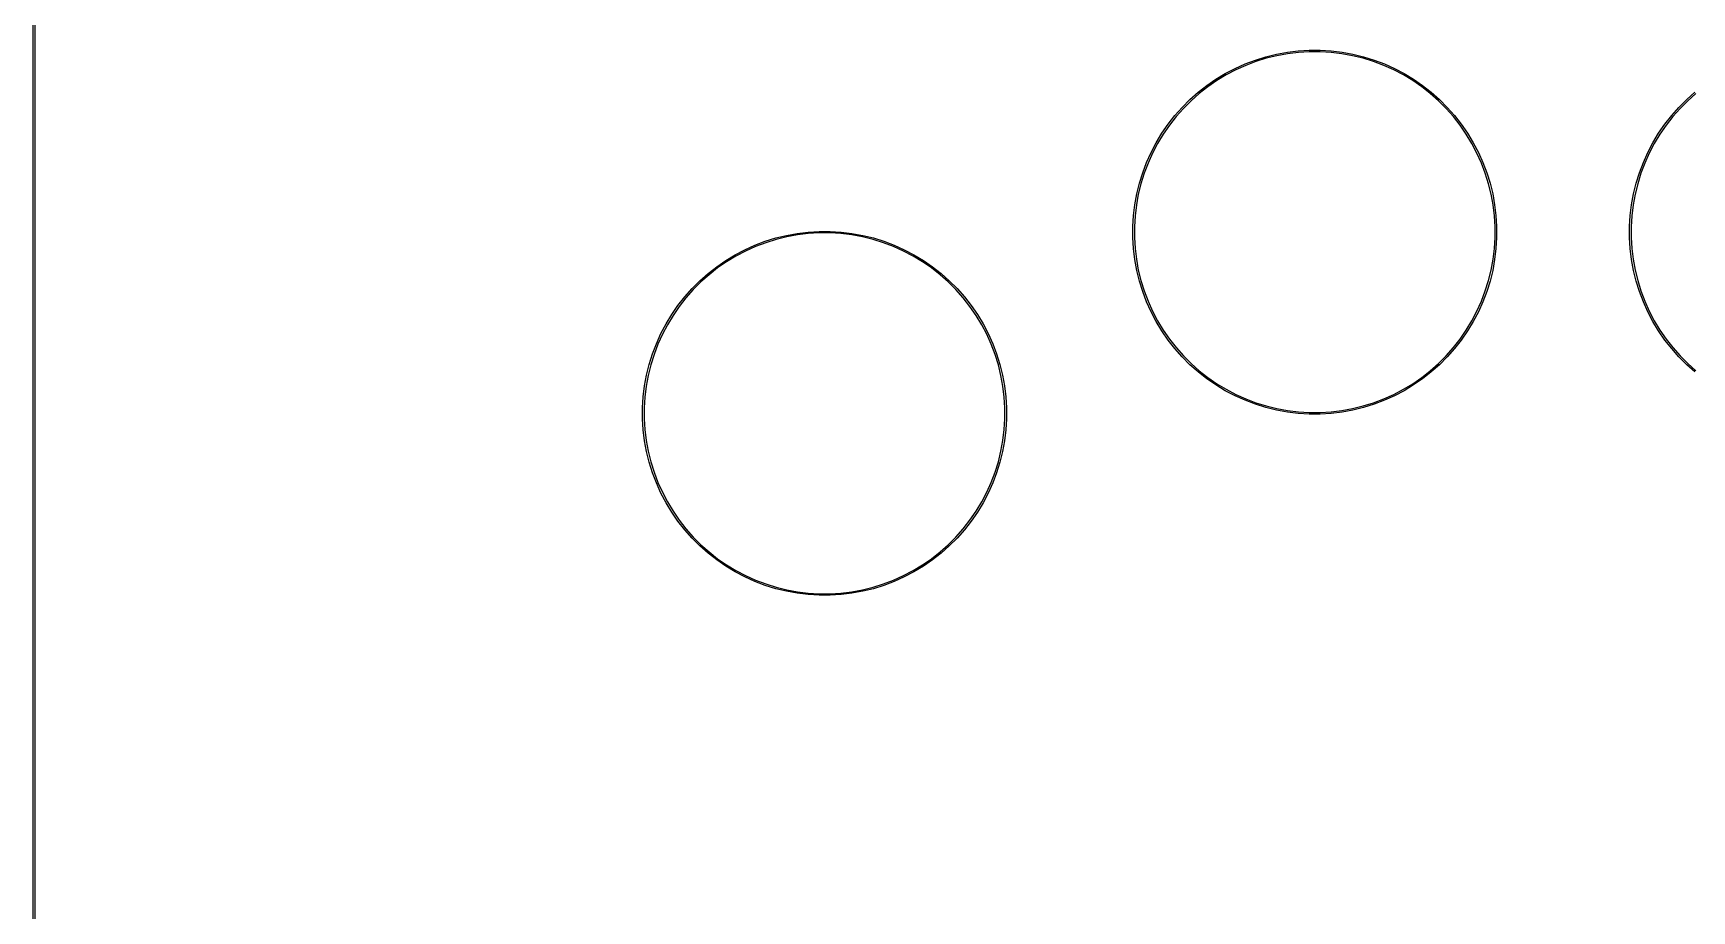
# Model space of a CAD drawing. Extents: x 50 to 347, y -240 to -30.
# Drawn here: x 49.9 to 150.7, y -133.2 to -79.9 of the extents above; entities that cross this region are included whole.
import ezdxf

# ---------------------------------------------------------------- set-up
doc = ezdxf.new("R2010")
doc.units = 0
doc.layers.add('BLACK', color=7, linetype='CONTINUOUS')

msp = doc.modelspace()

# ---------------------------------------------------------------- linework, layer by layer
at = {"layer": 'BLACK', "linetype": 'CONTINUOUS'}
for p, q in [((49.95, -235), (49.95, -35)), ((50.05, -35), (50.05, -235)), ((123.530814, -81.790597), (124.154925, -81.553903)), ((124.154925, -81.553903), (124.792189, -81.355324)), ((124.8177, -81.446836), (124.185915, -81.643708)), ((124.792189, -81.355324), (125.44028, -81.195584)), ((125.460219, -81.28847), (124.8177, -81.446836)), ((125.44028, -81.195584), (126.096833, -81.075266)), ((126.111128, -81.169186), (125.460219, -81.28847)), ((126.096833, -81.075266), (126.759453, -80.994809)), ((126.768051, -81.089421), (126.111128, -81.169186)), ((126.759453, -80.994809), (127.425723, -80.954507)), ((127.428592, -81.049466), (126.768051, -81.089421)), ((127.425723, -80.954507), (128.093209, -80.954507)), ((128.09034, -81.049466), (127.428592, -81.049466)), ((128.750881, -81.089421), (128.09034, -81.049466)), ((128.093209, -80.954507), (128.759479, -80.994809)), ((129.407804, -81.169186), (128.750881, -81.089421)), ((128.759479, -80.994809), (129.422099, -81.075266)), ((130.058713, -81.28847), (129.407804, -81.169186)), ((129.422099, -81.075266), (130.078652, -81.195584)), ((130.701232, -81.446836), (130.058713, -81.28847)), ((130.078652, -81.195584), (130.726743, -81.355324)), ((131.333017, -81.643708), (130.701232, -81.446836)), ((130.726743, -81.355324), (131.364007, -81.553903)), ((131.364007, -81.553903), (131.988118, -81.790597)), ((121.75988, -82.720055), (122.331103, -82.374739)), ((122.377773, -82.457487), (121.811461, -82.799835)), ((122.331103, -82.374739), (122.922133, -82.064542)), ((122.963722, -82.149958), (122.377773, -82.457487)), ((122.922133, -82.064542), (123.530814, -81.790597)), ((123.56717, -81.878368), (122.963722, -82.149958)), ((124.185915, -81.643708), (123.56717, -81.878368)), ((131.951762, -81.878368), (131.333017, -81.643708)), ((132.55521, -82.149958), (131.951762, -81.878368)), ((131.988118, -81.790597), (132.596799, -82.064542)), ((133.141159, -82.457487), (132.55521, -82.149958)), ((132.596799, -82.064542), (133.187829, -82.374739)), ((133.707471, -82.799835), (133.141159, -82.457487)), ((133.187829, -82.374739), (133.759052, -82.720055)), ((120.185493, -83.953508), (120.685114, -83.510883)), ((120.745936, -83.583863), (120.25061, -84.022683)), ((120.685114, -83.510883), (121.210549, -83.099231)), ((121.266853, -83.17575), (120.745936, -83.583863)), ((121.210549, -83.099231), (121.75988, -82.720055)), ((121.811461, -82.799835), (121.266853, -83.17575)), ((134.252079, -83.17575), (133.707471, -82.799835)), ((133.759052, -82.720055), (134.308383, -83.099231)), ((134.772996, -83.583863), (134.252079, -83.17575)), ((134.308383, -83.099231), (134.833818, -83.510883)), ((135.268322, -84.022683), (134.772996, -83.583863)), ((134.833818, -83.510883), (135.333439, -83.953508)), ((150.345493, -83.953508), (150.845114, -83.510883)), ((150.905936, -83.583863), (150.41061, -84.022683)), ((119.270883, -84.925114), (119.713508, -84.425493)), ((119.782683, -84.49061), (119.343863, -84.985936)), ((119.713508, -84.425493), (120.185493, -83.953508)), ((120.25061, -84.022683), (119.782683, -84.49061)), ((135.736249, -84.49061), (135.268322, -84.022683)), ((135.333439, -83.953508), (135.805424, -84.425493)), ((136.175069, -84.985936), (135.736249, -84.49061)), ((135.805424, -84.425493), (136.248049, -84.925114)), ((149.430883, -84.925114), (149.873508, -84.425493)), ((149.942683, -84.49061), (149.503863, -84.985936)), ((149.873508, -84.425493), (150.345493, -83.953508)), ((150.41061, -84.022683), (149.942683, -84.49061)), ((118.480055, -85.99988), (118.859231, -85.450549)), ((118.93575, -85.506853), (118.559835, -86.051461)), ((118.859231, -85.450549), (119.270883, -84.925114)), ((119.343863, -84.985936), (118.93575, -85.506853)), ((136.583182, -85.506853), (136.175069, -84.985936)), ((136.248049, -84.925114), (136.659701, -85.450549)), ((136.959097, -86.051461), (136.583182, -85.506853)), ((136.659701, -85.450549), (137.038877, -85.99988)), ((148.640055, -85.99988), (149.019231, -85.450549)), ((149.09575, -85.506853), (148.719835, -86.051461)), ((149.019231, -85.450549), (149.430883, -84.925114)), ((149.503863, -84.985936), (149.09575, -85.506853)), ((117.824542, -87.162133), (118.134739, -86.571103)), ((118.134739, -86.571103), (118.480055, -85.99988)), ((118.559835, -86.051461), (118.217487, -86.617773)), ((137.301445, -86.617773), (136.959097, -86.051461)), ((137.038877, -85.99988), (137.384193, -86.571103)), ((137.384193, -86.571103), (137.69439, -87.162133)), ((147.984542, -87.162133), (148.294739, -86.571103)), ((148.294739, -86.571103), (148.640055, -85.99988)), ((148.719835, -86.051461), (148.377487, -86.617773)), ((117.550597, -87.770814), (117.824542, -87.162133)), ((117.909958, -87.203722), (117.638368, -87.80717)), ((118.217487, -86.617773), (117.909958, -87.203722)), ((137.608974, -87.203722), (137.301445, -86.617773)), ((137.880564, -87.80717), (137.608974, -87.203722)), ((137.69439, -87.162133), (137.968335, -87.770814)), ((147.710597, -87.770814), (147.984542, -87.162133)), ((148.069958, -87.203722), (147.798368, -87.80717)), ((148.377487, -86.617773), (148.069958, -87.203722)), ((117.115324, -89.032189), (117.313903, -88.394925)), ((117.403708, -88.425915), (117.206836, -89.0577)), ((117.313903, -88.394925), (117.550597, -87.770814)), ((117.638368, -87.80717), (117.403708, -88.425915)), ((138.115224, -88.425915), (137.880564, -87.80717)), ((137.968335, -87.770814), (138.205029, -88.394925)), ((138.312096, -89.0577), (138.115224, -88.425915)), ((138.205029, -88.394925), (138.403608, -89.032189)), ((147.275324, -89.032189), (147.473903, -88.394925)), ((147.563708, -88.425915), (147.366836, -89.0577)), ((147.473903, -88.394925), (147.710597, -87.770814)), ((147.798368, -87.80717), (147.563708, -88.425915)), ((116.955584, -89.68028), (117.115324, -89.032189)), ((117.206836, -89.0577), (117.04847, -89.700219)), ((138.470462, -89.700219), (138.312096, -89.0577)), ((138.403608, -89.032189), (138.563348, -89.68028)), ((147.115584, -89.68028), (147.275324, -89.032189)), ((147.366836, -89.0577), (147.20847, -89.700219)), ((116.754809, -90.999453), (116.835266, -90.336833)), ((116.835266, -90.336833), (116.955584, -89.68028)), ((116.929186, -90.351128), (116.849421, -91.008051)), ((117.04847, -89.700219), (116.929186, -90.351128)), ((138.589746, -90.351128), (138.470462, -89.700219)), ((138.563348, -89.68028), (138.683666, -90.336833)), ((138.669511, -91.008051), (138.589746, -90.351128)), ((138.683666, -90.336833), (138.764123, -90.999453)), ((146.914809, -90.999453), (146.995266, -90.336833)), ((146.995266, -90.336833), (147.115584, -89.68028)), ((147.089186, -90.351128), (147.009421, -91.008051)), ((147.20847, -89.700219), (147.089186, -90.351128)), ((116.714507, -91.665723), (116.754809, -90.999453)), ((116.849421, -91.008051), (116.809466, -91.668592)), ((138.709466, -91.668592), (138.669511, -91.008051)), ((138.764123, -90.999453), (138.804425, -91.665723)), ((146.874507, -91.665723), (146.914809, -90.999453)), ((147.009421, -91.008051), (146.969466, -91.668592)), ((93.770814, -92.790597), (94.394925, -92.553903)), ((94.425915, -92.643708), (93.80717, -92.878368)), ((94.394925, -92.553903), (95.032189, -92.355324)), ((95.0577, -92.446836), (94.425915, -92.643708)), ((95.032189, -92.355324), (95.68028, -92.195584)), ((95.700219, -92.28847), (95.0577, -92.446836)), ((95.68028, -92.195584), (96.336833, -92.075266)), ((96.351128, -92.169186), (95.700219, -92.28847)), ((96.336833, -92.075266), (96.999453, -91.994809)), ((97.008051, -92.089421), (96.351128, -92.169186)), ((96.999453, -91.994809), (97.665723, -91.954507)), ((97.668592, -92.049466), (97.008051, -92.089421)), ((97.665723, -91.954507), (98.333209, -91.954507)), ((98.33034, -92.049466), (97.668592, -92.049466)), ((98.990881, -92.089421), (98.33034, -92.049466)), ((98.333209, -91.954507), (98.999479, -91.994809)), ((99.647804, -92.169186), (98.990881, -92.089421)), ((98.999479, -91.994809), (99.662099, -92.075266)), ((100.298713, -92.28847), (99.647804, -92.169186)), ((99.662099, -92.075266), (100.318652, -92.195584)), ((100.941232, -92.446836), (100.298713, -92.28847)), ((100.318652, -92.195584), (100.966743, -92.355324)), ((101.573017, -92.643708), (100.941232, -92.446836)), ((100.966743, -92.355324), (101.604007, -92.553903)), ((102.191762, -92.878368), (101.573017, -92.643708)), ((101.604007, -92.553903), (102.228118, -92.790597)), ((116.714507, -91.668592), (116.714507, -91.665723)), ((116.714507, -92.333209), (116.714507, -91.668592)), ((116.754809, -92.999479), (116.714507, -92.333209)), ((116.809466, -91.668592), (116.809466, -92.33034)), ((116.809466, -92.33034), (116.849421, -92.990881)), ((138.669511, -92.990881), (138.709466, -92.33034)), ((138.709466, -92.33034), (138.709466, -91.668592)), ((138.804425, -92.333209), (138.764123, -92.999479)), ((138.804425, -91.665723), (138.804425, -92.333209)), ((146.874507, -91.668592), (146.874507, -91.665723)), ((146.874507, -92.333209), (146.874507, -91.668592)), ((146.914809, -92.999479), (146.874507, -92.333209)), ((146.969466, -91.668592), (146.969466, -92.33034)), ((146.969466, -92.33034), (147.009421, -92.990881)), ((91.99988, -93.720055), (92.571103, -93.374739)), ((92.617773, -93.457487), (92.051461, -93.799835)), ((92.571103, -93.374739), (93.162133, -93.064542)), ((93.203722, -93.149958), (92.617773, -93.457487)), ((93.162133, -93.064542), (93.770814, -92.790597)), ((93.80717, -92.878368), (93.203722, -93.149958)), ((102.79521, -93.149958), (102.191762, -92.878368)), ((102.228118, -92.790597), (102.836799, -93.064542)), ((103.381159, -93.457487), (102.79521, -93.149958)), ((102.836799, -93.064542), (103.427829, -93.374739)), ((103.947471, -93.799835), (103.381159, -93.457487)), ((103.427829, -93.374739), (103.999052, -93.720055)), ((116.835266, -93.662099), (116.754809, -92.999479)), ((116.849421, -92.990881), (116.929186, -93.647804)), ((116.929186, -93.647804), (117.04847, -94.298713)), ((138.470462, -94.298713), (138.589746, -93.647804)), ((138.589746, -93.647804), (138.669511, -92.990881)), ((138.764123, -92.999479), (138.683666, -93.662099)), ((146.995266, -93.662099), (146.914809, -92.999479)), ((147.009421, -92.990881), (147.089186, -93.647804)), ((147.089186, -93.647804), (147.20847, -94.298713)), ((90.425493, -94.953508), (90.925114, -94.510883)), ((90.985936, -94.583863), (90.49061, -95.022683)), ((90.925114, -94.510883), (91.450549, -94.099231)), ((91.506853, -94.17575), (90.985936, -94.583863)), ((91.450549, -94.099231), (91.99988, -93.720055)), ((92.051461, -93.799835), (91.506853, -94.17575)), ((104.492079, -94.17575), (103.947471, -93.799835)), ((103.999052, -93.720055), (104.548383, -94.099231)), ((105.012996, -94.583863), (104.492079, -94.17575)), ((104.548383, -94.099231), (105.073818, -94.510883)), ((105.508322, -95.022683), (105.012996, -94.583863)), ((105.073818, -94.510883), (105.573439, -94.953508)), ((116.955584, -94.318652), (116.835266, -93.662099)), ((117.115324, -94.966743), (116.955584, -94.318652)), ((117.04847, -94.298713), (117.206836, -94.941232)), ((138.312096, -94.941232), (138.470462, -94.298713)), ((138.563348, -94.318652), (138.403608, -94.966743)), ((138.683666, -93.662099), (138.563348, -94.318652)), ((147.115584, -94.318652), (146.995266, -93.662099)), ((147.275324, -94.966743), (147.115584, -94.318652)), ((147.20847, -94.298713), (147.366836, -94.941232)), ((89.510883, -95.925114), (89.953508, -95.425493)), ((90.022683, -95.49061), (89.583863, -95.985936)), ((89.953508, -95.425493), (90.425493, -94.953508)), ((90.49061, -95.022683), (90.022683, -95.49061)), ((105.976249, -95.49061), (105.508322, -95.022683)), ((105.573439, -94.953508), (106.045424, -95.425493)), ((106.415069, -95.985936), (105.976249, -95.49061)), ((106.045424, -95.425493), (106.488049, -95.925114)), ((117.313903, -95.604007), (117.115324, -94.966743)), ((117.206836, -94.941232), (117.403708, -95.573017)), ((117.550597, -96.228118), (117.313903, -95.604007)), ((117.403708, -95.573017), (117.638368, -96.191762)), ((137.880564, -96.191762), (138.115224, -95.573017)), ((138.205029, -95.604007), (137.968335, -96.228118)), ((138.115224, -95.573017), (138.312096, -94.941232)), ((138.403608, -94.966743), (138.205029, -95.604007)), ((147.473903, -95.604007), (147.275324, -94.966743)), ((147.366836, -94.941232), (147.563708, -95.573017)), ((147.710597, -96.228118), (147.473903, -95.604007)), ((147.563708, -95.573017), (147.798368, -96.191762)), ((88.720055, -96.99988), (89.099231, -96.450549)), ((89.17575, -96.506853), (88.799835, -97.051461)), ((89.099231, -96.450549), (89.510883, -95.925114)), ((89.583863, -95.985936), (89.17575, -96.506853)), ((106.823182, -96.506853), (106.415069, -95.985936)), ((106.488049, -95.925114), (106.899701, -96.450549)), ((107.199097, -97.051461), (106.823182, -96.506853)), ((106.899701, -96.450549), (107.278877, -96.99988)), ((117.824542, -96.836799), (117.550597, -96.228118)), ((117.638368, -96.191762), (117.909958, -96.79521)), ((137.608974, -96.79521), (137.880564, -96.191762)), ((137.968335, -96.228118), (137.69439, -96.836799)), ((147.984542, -96.836799), (147.710597, -96.228118)), ((147.798368, -96.191762), (148.069958, -96.79521)), ((88.064542, -98.162133), (88.374739, -97.571103)), ((88.457487, -97.617773), (88.149958, -98.203722)), ((88.374739, -97.571103), (88.720055, -96.99988)), ((88.799835, -97.051461), (88.457487, -97.617773)), ((107.541445, -97.617773), (107.199097, -97.051461)), ((107.278877, -96.99988), (107.624193, -97.571103)), ((107.848974, -98.203722), (107.541445, -97.617773)), ((107.624193, -97.571103), (107.93439, -98.162133)), ((118.134739, -97.427829), (117.824542, -96.836799)), ((117.909958, -96.79521), (118.217487, -97.381159)), ((118.480055, -97.999052), (118.134739, -97.427829)), ((118.217487, -97.381159), (118.559835, -97.947471)), ((136.959097, -97.947471), (137.301445, -97.381159)), ((137.384193, -97.427829), (137.038877, -97.999052)), ((137.301445, -97.381159), (137.608974, -96.79521)), ((137.69439, -96.836799), (137.384193, -97.427829)), ((148.294739, -97.427829), (147.984542, -96.836799)), ((148.069958, -96.79521), (148.377487, -97.381159)), ((148.640055, -97.999052), (148.294739, -97.427829)), ((148.377487, -97.381159), (148.719835, -97.947471)), ((87.790597, -98.770814), (88.064542, -98.162133)), ((88.149958, -98.203722), (87.878368, -98.80717)), ((108.120564, -98.80717), (107.848974, -98.203722)), ((107.93439, -98.162133), (108.208335, -98.770814)), ((118.859231, -98.548383), (118.480055, -97.999052)), ((118.559835, -97.947471), (118.93575, -98.492079)), ((119.270883, -99.073818), (118.859231, -98.548383)), ((118.93575, -98.492079), (119.343863, -99.012996)), ((136.175069, -99.012996), (136.583182, -98.492079)), ((136.659701, -98.548383), (136.248049, -99.073818)), ((136.583182, -98.492079), (136.959097, -97.947471)), ((137.038877, -97.999052), (136.659701, -98.548383)), ((149.019231, -98.548383), (148.640055, -97.999052)), ((148.719835, -97.947471), (149.09575, -98.492079)), ((149.430883, -99.073818), (149.019231, -98.548383)), ((149.09575, -98.492079), (149.503863, -99.012996)), ((87.355324, -100.032189), (87.553903, -99.394925)), ((87.643708, -99.425915), (87.446836, -100.0577)), ((87.553903, -99.394925), (87.790597, -98.770814)), ((87.878368, -98.80717), (87.643708, -99.425915)), ((108.355224, -99.425915), (108.120564, -98.80717)), ((108.208335, -98.770814), (108.445029, -99.394925)), ((108.552096, -100.0577), (108.355224, -99.425915)), ((108.445029, -99.394925), (108.643608, -100.032189)), ((119.713508, -99.573439), (119.270883, -99.073818)), ((119.343863, -99.012996), (119.782683, -99.508322)), ((120.185493, -100.045424), (119.713508, -99.573439)), ((119.782683, -99.508322), (120.25061, -99.976249)), ((135.268322, -99.976249), (135.736249, -99.508322)), ((135.805424, -99.573439), (135.333439, -100.045424)), ((135.736249, -99.508322), (136.175069, -99.012996)), ((136.248049, -99.073818), (135.805424, -99.573439)), ((149.873508, -99.573439), (149.430883, -99.073818)), ((149.503863, -99.012996), (149.942683, -99.508322)), ((150.345493, -100.045424), (149.873508, -99.573439)), ((149.942683, -99.508322), (150.41061, -99.976249)), ((87.075266, -101.336833), (87.195584, -100.68028)), ((87.28847, -100.700219), (87.169186, -101.351128)), ((87.195584, -100.68028), (87.355324, -100.032189)), ((87.446836, -100.0577), (87.28847, -100.700219)), ((108.710462, -100.700219), (108.552096, -100.0577)), ((108.643608, -100.032189), (108.803348, -100.68028)), ((108.829746, -101.351128), (108.710462, -100.700219)), ((108.803348, -100.68028), (108.923666, -101.336833)), ((120.685114, -100.488049), (120.185493, -100.045424)), ((120.25061, -99.976249), (120.745936, -100.415069)), ((121.210549, -100.899701), (120.685114, -100.488049)), ((120.745936, -100.415069), (121.266853, -100.823182)), ((134.252079, -100.823182), (134.772996, -100.415069)), ((134.833818, -100.488049), (134.308383, -100.899701)), ((134.772996, -100.415069), (135.268322, -99.976249)), ((135.333439, -100.045424), (134.833818, -100.488049)), ((150.845114, -100.488049), (150.345493, -100.045424)), ((150.41061, -99.976249), (150.905936, -100.415069)), ((86.994809, -101.999453), (87.075266, -101.336833)), ((87.169186, -101.351128), (87.089421, -102.008051)), ((108.909511, -102.008051), (108.829746, -101.351128)), ((108.923666, -101.336833), (109.004123, -101.999453)), ((121.75988, -101.278877), (121.210549, -100.899701)), ((121.266853, -100.823182), (121.811461, -101.199097)), ((122.331103, -101.624193), (121.75988, -101.278877)), ((121.811461, -101.199097), (122.377773, -101.541445)), ((122.922133, -101.93439), (122.331103, -101.624193)), ((122.377773, -101.541445), (122.963722, -101.848974)), ((132.55521, -101.848974), (133.141159, -101.541445)), ((133.187829, -101.624193), (132.596799, -101.93439)), ((133.141159, -101.541445), (133.707471, -101.199097)), ((133.759052, -101.278877), (133.187829, -101.624193)), ((133.707471, -101.199097), (134.252079, -100.823182)), ((134.308383, -100.899701), (133.759052, -101.278877)), ((86.954507, -102.665723), (86.994809, -101.999453)), ((86.954507, -102.668592), (86.954507, -102.665723)), ((86.954507, -103.333209), (86.954507, -102.668592)), ((87.089421, -102.008051), (87.049466, -102.668592)), ((87.049466, -102.668592), (87.049466, -103.33034)), ((108.949466, -102.668592), (108.909511, -102.008051)), ((108.949466, -103.33034), (108.949466, -102.668592)), ((109.004123, -101.999453), (109.044425, -102.665723)), ((109.044425, -102.665723), (109.044425, -103.333209)), ((123.530814, -102.208335), (122.922133, -101.93439)), ((122.963722, -101.848974), (123.56717, -102.120564)), ((124.154925, -102.445029), (123.530814, -102.208335)), ((123.56717, -102.120564), (124.185915, -102.355224)), ((124.792189, -102.643608), (124.154925, -102.445029)), ((124.185915, -102.355224), (124.8177, -102.552096)), ((125.44028, -102.803348), (124.792189, -102.643608)), ((124.8177, -102.552096), (125.460219, -102.710462)), ((125.460219, -102.710462), (126.111128, -102.829746)), ((129.407804, -102.829746), (130.058713, -102.710462)), ((130.058713, -102.710462), (130.701232, -102.552096)), ((130.726743, -102.643608), (130.078652, -102.803348)), ((130.701232, -102.552096), (131.333017, -102.355224)), ((131.364007, -102.445029), (130.726743, -102.643608)), ((131.333017, -102.355224), (131.951762, -102.120564)), ((131.988118, -102.208335), (131.364007, -102.445029)), ((131.951762, -102.120564), (132.55521, -101.848974)), ((132.596799, -101.93439), (131.988118, -102.208335)), ((86.994809, -103.999479), (86.954507, -103.333209)), ((87.049466, -103.33034), (87.089421, -103.990881)), ((108.909511, -103.990881), (108.949466, -103.33034)), ((109.044425, -103.333209), (109.004123, -103.999479)), ((126.096833, -102.923666), (125.44028, -102.803348)), ((126.759453, -103.004123), (126.096833, -102.923666)), ((126.111128, -102.829746), (126.768051, -102.909511)), ((127.425723, -103.044425), (126.759453, -103.004123)), ((126.768051, -102.909511), (127.428592, -102.949466)), ((128.093209, -103.044425), (127.425723, -103.044425)), ((127.428592, -102.949466), (128.09034, -102.949466)), ((128.09034, -102.949466), (128.750881, -102.909511)), ((128.759479, -103.004123), (128.093209, -103.044425)), ((128.750881, -102.909511), (129.407804, -102.829746)), ((129.422099, -102.923666), (128.759479, -103.004123)), ((130.078652, -102.803348), (129.422099, -102.923666)), ((87.075266, -104.662099), (86.994809, -103.999479)), ((87.195584, -105.318652), (87.075266, -104.662099)), ((87.089421, -103.990881), (87.169186, -104.647804)), ((87.169186, -104.647804), (87.28847, -105.298713)), ((108.710462, -105.298713), (108.829746, -104.647804)), ((108.923666, -104.662099), (108.803348, -105.318652)), ((108.829746, -104.647804), (108.909511, -103.990881)), ((109.004123, -103.999479), (108.923666, -104.662099)), ((87.355324, -105.966743), (87.195584, -105.318652)), ((87.28847, -105.298713), (87.446836, -105.941232)), ((108.552096, -105.941232), (108.710462, -105.298713)), ((108.803348, -105.318652), (108.643608, -105.966743)), ((87.553903, -106.604007), (87.355324, -105.966743)), ((87.446836, -105.941232), (87.643708, -106.573017)), ((87.790597, -107.228118), (87.553903, -106.604007)), ((87.643708, -106.573017), (87.878368, -107.191762)), ((108.120564, -107.191762), (108.355224, -106.573017)), ((108.445029, -106.604007), (108.208335, -107.228118)), ((108.355224, -106.573017), (108.552096, -105.941232)), ((108.643608, -105.966743), (108.445029, -106.604007)), ((88.064542, -107.836799), (87.790597, -107.228118)), ((87.878368, -107.191762), (88.149958, -107.79521)), ((107.848974, -107.79521), (108.120564, -107.191762)), ((108.208335, -107.228118), (107.93439, -107.836799)), ((88.374739, -108.427829), (88.064542, -107.836799)), ((88.149958, -107.79521), (88.457487, -108.381159)), ((88.720055, -108.999052), (88.374739, -108.427829)), ((88.457487, -108.381159), (88.799835, -108.947471)), ((107.199097, -108.947471), (107.541445, -108.381159)), ((107.624193, -108.427829), (107.278877, -108.999052)), ((107.541445, -108.381159), (107.848974, -107.79521)), ((107.93439, -107.836799), (107.624193, -108.427829)), ((89.099231, -109.548383), (88.720055, -108.999052)), ((88.799835, -108.947471), (89.17575, -109.492079)), ((89.510883, -110.073818), (89.099231, -109.548383)), ((89.17575, -109.492079), (89.583863, -110.012996)), ((106.415069, -110.012996), (106.823182, -109.492079)), ((106.899701, -109.548383), (106.488049, -110.073818)), ((106.823182, -109.492079), (107.199097, -108.947471)), ((107.278877, -108.999052), (106.899701, -109.548383)), ((89.953508, -110.573439), (89.510883, -110.073818)), ((89.583863, -110.012996), (90.022683, -110.508322)), ((90.425493, -111.045424), (89.953508, -110.573439)), ((90.022683, -110.508322), (90.49061, -110.976249)), ((105.508322, -110.976249), (105.976249, -110.508322)), ((106.045424, -110.573439), (105.573439, -111.045424)), ((105.976249, -110.508322), (106.415069, -110.012996)), ((106.488049, -110.073818), (106.045424, -110.573439)), ((90.925114, -111.488049), (90.425493, -111.045424)), ((90.49061, -110.976249), (90.985936, -111.415069)), ((91.450549, -111.899701), (90.925114, -111.488049)), ((90.985936, -111.415069), (91.506853, -111.823182)), ((104.492079, -111.823182), (105.012996, -111.415069)), ((105.073818, -111.488049), (104.548383, -111.899701)), ((105.012996, -111.415069), (105.508322, -110.976249)), ((105.573439, -111.045424), (105.073818, -111.488049)), ((91.99988, -112.278877), (91.450549, -111.899701)), ((91.506853, -111.823182), (92.051461, -112.199097)), ((92.571103, -112.624193), (91.99988, -112.278877)), ((92.051461, -112.199097), (92.617773, -112.541445)), ((93.162133, -112.93439), (92.571103, -112.624193)), ((92.617773, -112.541445), (93.203722, -112.848974)), ((102.79521, -112.848974), (103.381159, -112.541445)), ((103.427829, -112.624193), (102.836799, -112.93439)), ((103.381159, -112.541445), (103.947471, -112.199097)), ((103.999052, -112.278877), (103.427829, -112.624193)), ((103.947471, -112.199097), (104.492079, -111.823182)), ((104.548383, -111.899701), (103.999052, -112.278877)), ((93.770814, -113.208335), (93.162133, -112.93439)), ((93.203722, -112.848974), (93.80717, -113.120564)), ((94.394925, -113.445029), (93.770814, -113.208335)), ((93.80717, -113.120564), (94.425915, -113.355224)), ((95.032189, -113.643608), (94.394925, -113.445029)), ((94.425915, -113.355224), (95.0577, -113.552096)), ((95.68028, -113.803348), (95.032189, -113.643608)), ((95.0577, -113.552096), (95.700219, -113.710462)), ((95.700219, -113.710462), (96.351128, -113.829746)), ((99.647804, -113.829746), (100.298713, -113.710462)), ((100.298713, -113.710462), (100.941232, -113.552096)), ((100.966743, -113.643608), (100.318652, -113.803348)), ((100.941232, -113.552096), (101.573017, -113.355224)), ((101.604007, -113.445029), (100.966743, -113.643608)), ((101.573017, -113.355224), (102.191762, -113.120564)), ((102.228118, -113.208335), (101.604007, -113.445029)), ((102.191762, -113.120564), (102.79521, -112.848974)), ((102.836799, -112.93439), (102.228118, -113.208335)), ((96.336833, -113.923666), (95.68028, -113.803348)), ((96.999453, -114.004123), (96.336833, -113.923666)), ((96.351128, -113.829746), (97.008051, -113.909511)), ((97.665723, -114.044425), (96.999453, -114.004123)), ((97.008051, -113.909511), (97.668592, -113.949466)), ((98.333209, -114.044425), (97.665723, -114.044425)), ((97.668592, -113.949466), (98.33034, -113.949466)), ((98.33034, -113.949466), (98.990881, -113.909511)), ((98.999479, -114.004123), (98.333209, -114.044425)), ((98.990881, -113.909511), (99.647804, -113.829746)), ((99.662099, -113.923666), (98.999479, -114.004123)), ((100.318652, -113.803348), (99.662099, -113.923666))]:
    msp.add_line(p, q, dxfattribs=at)

doc.saveas('drawing.dxf')
